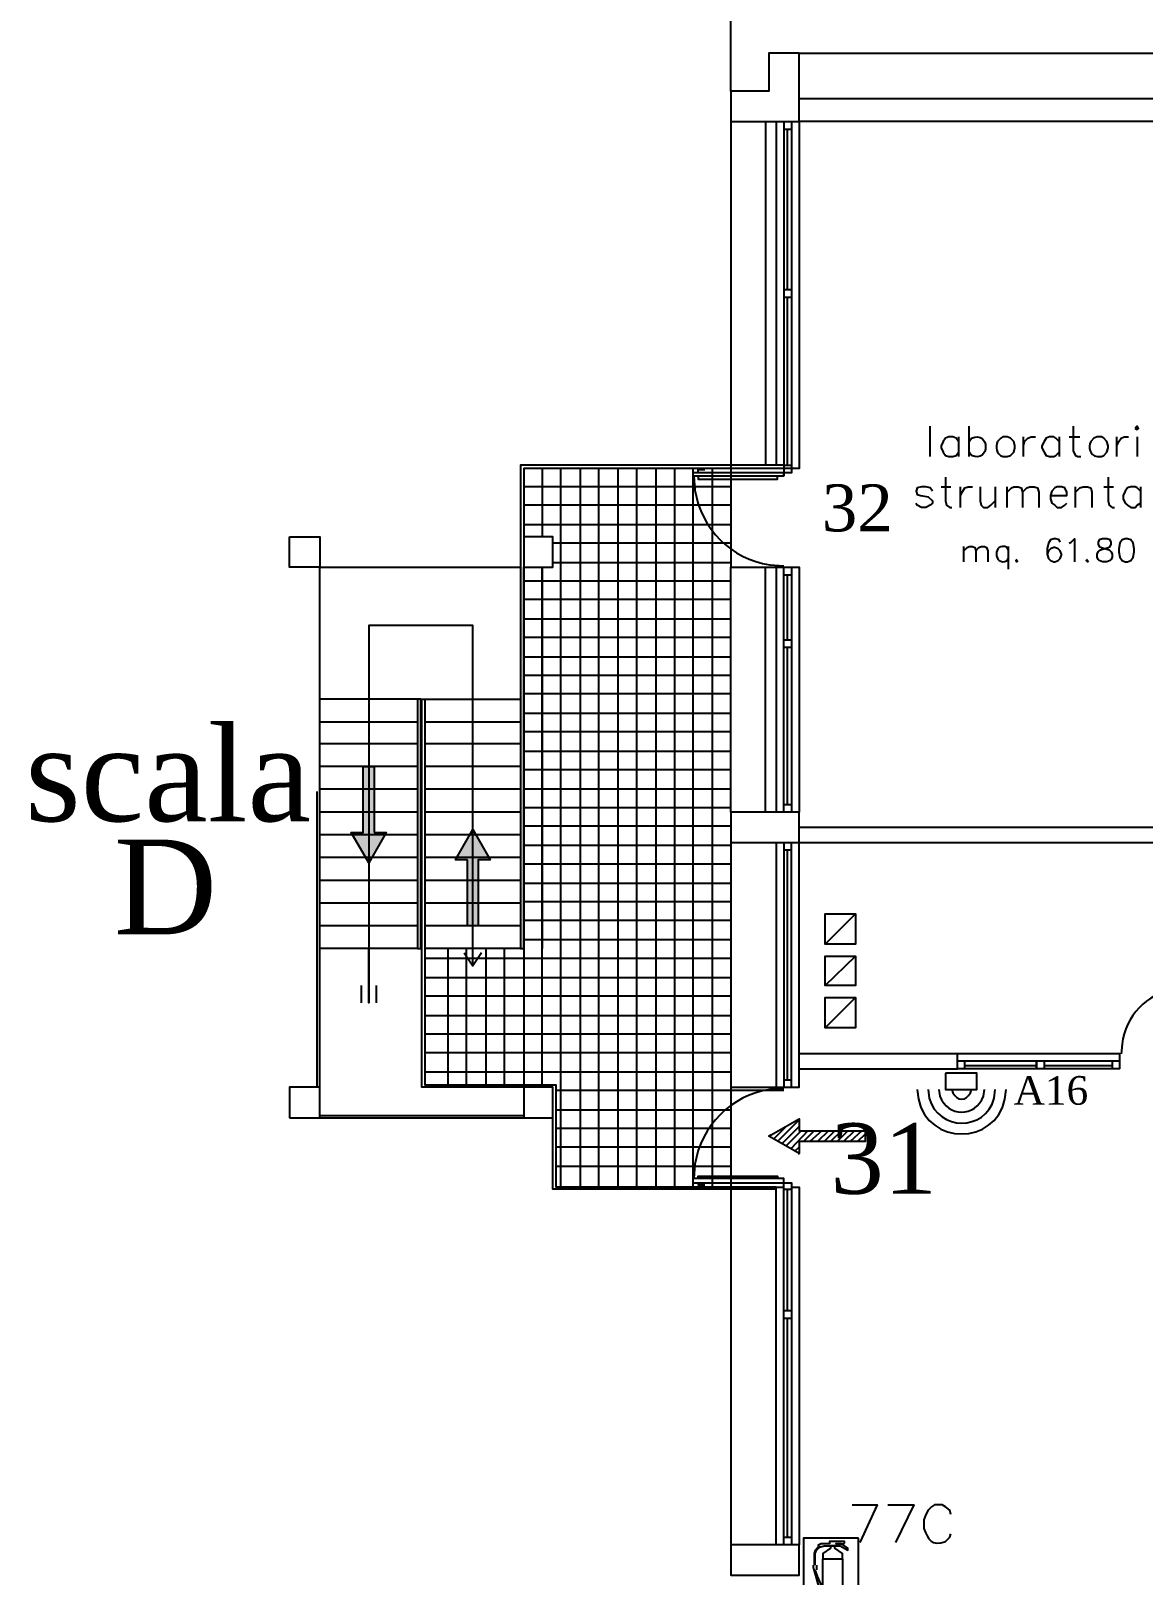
# Model space of a CAD drawing. Header units: millimetres. Extents: x 2592 to 5194, y 1172 to 2359.
# Drawn here: x 2597.746 to 2598.601, y 1186.562 to 1187.75 of the extents above; entities that cross this region are included whole.
import ezdxf

# ---------------------------------------------------------------- set-up
doc = ezdxf.new("R2010")
doc.units = ezdxf.units.MM
for name, color, linetype in [('PDF _Geometria', 7, 'Continuous'), ('PDF _Riempimenti solidi', 3, 'Continuous'), ('PDF _Testo', 7, 'Continuous')]:
    doc.layers.add(name, color=color, linetype=linetype)
doc.styles.add('PDF Times New Roman', font='times.ttf')

msp = doc.modelspace()

# ---------------------------------------------------------------- linework, layer by layer
at = {"layer": 'PDF _Geometria', "lineweight": 25}
for points in [[(2598.2836, 1187.7032), (2598.2836, 1187.9249), (2600.7978, 1187.9249)], [(2598.3361, 1187.7324), (2598.7978, 1187.7324), (2599.2569, 1187.7324), (2599.2794, 1187.7324), (2599.2794, 1187.6974), (2599.3144, 1187.6974), (2599.3144, 1187.9249), (2599.3319, 1187.9249), (2599.3319, 1187.6799), (2599.2794, 1187.6799), (2599.2569, 1187.6799), (2599.2569, 1187.7324)], [(2598.7744, 1187.6974), (2598.3361, 1187.6974)], [(2598.7744, 1187.6799), (2598.3361, 1187.6799), (2598.3361, 1187.4132), (2598.3244, 1187.4132), (2598.1244, 1187.4132), (2598.1244, 1187.3607), (2598.1244, 1187.3374), (2598.1469, 1187.3374), (2598.1469, 1187.3607), (2598.1244, 1187.3607)], [(2598.2836, 1187.6799), (2598.2836, 1187.4157), (2598.2836, 1187.3374)], [(2598.3103, 1187.6799), (2598.3103, 1187.4157)], [(2598.3186, 1187.6799), (2598.3186, 1187.4157)], [(2598.4369, 1187.4224), (2598.4369, 1187.4457)], [(2598.4586, 1187.434), (2598.4569, 1187.4365), (2598.4544, 1187.4374), (2598.4511, 1187.4374), (2598.4486, 1187.4365), (2598.4469, 1187.434), (2598.4453, 1187.4307), (2598.4453, 1187.429), (2598.4469, 1187.4257), (2598.4486, 1187.4232), (2598.4511, 1187.4224), (2598.4544, 1187.4224), (2598.4569, 1187.4232), (2598.4586, 1187.4257)], [(2598.4586, 1187.4374), (2598.4586, 1187.4224)], [(2598.4669, 1187.4224), (2598.4669, 1187.4457)], [(2598.4669, 1187.434), (2598.4686, 1187.4365)], [(2598.4928, 1187.4224), (2598.4961, 1187.4224), (2598.4986, 1187.4232), (2598.5011, 1187.4257), (2598.5019, 1187.429), (2598.5019, 1187.4307), (2598.5011, 1187.434), (2598.4986, 1187.4365), (2598.4961, 1187.4374), (2598.4928, 1187.4374), (2598.4911, 1187.4365), (2598.4886, 1187.434)], [(2598.5086, 1187.4224), (2598.5086, 1187.4374)], [(2598.5086, 1187.4307), (2598.5094, 1187.434), (2598.5119, 1187.4365), (2598.5144, 1187.4374), (2598.5178, 1187.4374)], [(2598.5361, 1187.434), (2598.5336, 1187.4365), (2598.5319, 1187.4374), (2598.5286, 1187.4374), (2598.5261, 1187.4365), (2598.5244, 1187.434), (2598.5228, 1187.4307), (2598.5228, 1187.429), (2598.5244, 1187.4257), (2598.5261, 1187.4232), (2598.5286, 1187.4224), (2598.5319, 1187.4224), (2598.5336, 1187.4232), (2598.5361, 1187.4257)], [(2598.5361, 1187.4374), (2598.5361, 1187.4224)], [(2598.5436, 1187.4374), (2598.5519, 1187.4374)], [(2598.5469, 1187.4457), (2598.5469, 1187.4265), (2598.5486, 1187.4232), (2598.5503, 1187.4224), (2598.5528, 1187.4224)], [(2598.5653, 1187.4224), (2598.5686, 1187.4224), (2598.5703, 1187.4232), (2598.5728, 1187.4257), (2598.5736, 1187.429), (2598.5736, 1187.4307), (2598.5728, 1187.434), (2598.5703, 1187.4365), (2598.5686, 1187.4374), (2598.5653, 1187.4374), (2598.5628, 1187.4365), (2598.5603, 1187.434)], [(2598.5803, 1187.4224), (2598.5803, 1187.4374)], [(2598.5803, 1187.4307), (2598.5819, 1187.434), (2598.5836, 1187.4365), (2598.5861, 1187.4374), (2598.5894, 1187.4374)], [(2598.5961, 1187.4374), (2598.5961, 1187.4224)], [(2598.4686, 1187.4232), (2598.4669, 1187.4257)], [(2598.3244, 1187.4157), (2598.1219, 1187.4157), (2598.1219, 1187.3607), (2598.1219, 1187.044), (2598.1244, 1187.044), (2598.1244, 1187.3374), (2598.1244, 1186.939)], [(2598.1386, 1187.4132), (2598.1386, 1187.3607)], [(2598.1528, 1187.4132), (2598.1528, 1186.8607)], [(2598.1678, 1187.4132), (2598.1678, 1186.8607)], [(2598.1819, 1187.4132), (2598.1819, 1186.8607)], [(2598.1969, 1187.4132), (2598.1969, 1186.8607)], [(2598.2111, 1187.4132), (2598.2111, 1186.8607)], [(2598.2261, 1187.4132), (2598.2261, 1186.8607)], [(2598.2403, 1187.4132), (2598.2403, 1186.8607)], [(2598.2544, 1187.4132), (2598.2544, 1186.8607)], [(2598.2694, 1187.4132), (2598.2694, 1186.8607)], [(2598.3361, 1187.1374), (2598.7103, 1187.1374), (2598.7103, 1187.149), (2598.7278, 1187.149), (2598.7278, 1187.3982), (2598.6811, 1187.3982), (2598.6811, 1187.4124), (2598.6869, 1187.4124), (2598.6869, 1187.404), (2598.7394, 1187.404), (2598.7394, 1187.1432)], [(2598.4486, 1187.4065), (2598.4486, 1187.3882), (2598.4494, 1187.3849), (2598.4519, 1187.3832), (2598.4536, 1187.3832)], [(2598.5736, 1187.4065), (2598.5736, 1187.3882), (2598.5744, 1187.3849), (2598.5769, 1187.3832), (2598.5786, 1187.3832)], [(2598.2836, 1187.399), (2598.1244, 1187.399)], [(2598.4386, 1187.3957), (2598.4369, 1187.3982), (2598.4336, 1187.399), (2598.4303, 1187.399), (2598.4269, 1187.3982), (2598.4261, 1187.3957), (2598.4269, 1187.3932), (2598.4294, 1187.3924), (2598.4353, 1187.3915), (2598.4386, 1187.3882), (2598.4386, 1187.3865), (2598.4369, 1187.3849), (2598.4336, 1187.3832), (2598.4303, 1187.3832), (2598.4269, 1187.3849), (2598.4261, 1187.3865)], [(2598.4453, 1187.399), (2598.4528, 1187.399)], [(2598.4603, 1187.3832), (2598.4603, 1187.399)], [(2598.4603, 1187.3924), (2598.4619, 1187.3957), (2598.4636, 1187.3982), (2598.4661, 1187.399), (2598.4694, 1187.399)], [(2598.4753, 1187.399), (2598.4753, 1187.3882), (2598.4761, 1187.3849), (2598.4778, 1187.3832), (2598.4811, 1187.3832), (2598.4836, 1187.3849), (2598.4869, 1187.3882)], [(2598.4869, 1187.399), (2598.4869, 1187.3832)], [(2598.4961, 1187.3832), (2598.4961, 1187.399)], [(2598.4961, 1187.3949), (2598.4994, 1187.3982), (2598.5011, 1187.399), (2598.5044, 1187.399), (2598.5069, 1187.3982), (2598.5078, 1187.3949), (2598.5078, 1187.3832)], [(2598.5078, 1187.3949), (2598.5111, 1187.3982), (2598.5136, 1187.399), (2598.5169, 1187.399), (2598.5194, 1187.3982), (2598.5203, 1187.3949), (2598.5203, 1187.3832)], [(2598.5294, 1187.3924), (2598.5419, 1187.3924), (2598.5419, 1187.3949), (2598.5403, 1187.3982), (2598.5378, 1187.399), (2598.5344, 1187.399), (2598.5328, 1187.3982), (2598.5303, 1187.3957), (2598.5294, 1187.3924), (2598.5294, 1187.3899), (2598.5303, 1187.3865), (2598.5328, 1187.3849), (2598.5344, 1187.3832), (2598.5378, 1187.3832), (2598.5403, 1187.3849), (2598.5419, 1187.3865)], [(2598.5486, 1187.3832), (2598.5486, 1187.399)], [(2598.5486, 1187.3949), (2598.5519, 1187.3982), (2598.5544, 1187.399), (2598.5578, 1187.399), (2598.5603, 1187.3982), (2598.5611, 1187.3949), (2598.5611, 1187.3832)], [(2598.5703, 1187.399), (2598.5778, 1187.399)], [(2598.5986, 1187.3957), (2598.5961, 1187.3982), (2598.5944, 1187.399), (2598.5911, 1187.399), (2598.5886, 1187.3982), (2598.5869, 1187.3957), (2598.5853, 1187.3924), (2598.5853, 1187.3899), (2598.5869, 1187.3865), (2598.5886, 1187.3849), (2598.5911, 1187.3832), (2598.5944, 1187.3832), (2598.5961, 1187.3849), (2598.5986, 1187.3865)], [(2598.5986, 1187.399), (2598.5986, 1187.3832)], [(2598.2836, 1187.3849), (2598.1244, 1187.3849)], [(2598.2836, 1187.3699), (2598.1244, 1187.3699)], [(2598.2836, 1187.3557), (2598.1469, 1187.3557)], [(2598.4628, 1187.3415), (2598.4628, 1187.3532)], [(2598.4628, 1187.3499), (2598.4653, 1187.3524), (2598.4669, 1187.3532), (2598.4694, 1187.3532), (2598.4711, 1187.3524), (2598.4719, 1187.3499), (2598.4719, 1187.3415)], [(2598.4719, 1187.3499), (2598.4744, 1187.3524), (2598.4761, 1187.3532), (2598.4786, 1187.3532), (2598.4803, 1187.3524), (2598.4811, 1187.3499), (2598.4811, 1187.3415)], [(2598.4969, 1187.3507), (2598.4961, 1187.3524)], [(2598.4969, 1187.3532), (2598.4969, 1187.3357)], [(2598.5369, 1187.3565), (2598.5361, 1187.3582), (2598.5336, 1187.359), (2598.5319, 1187.359), (2598.5294, 1187.3582), (2598.5278, 1187.3557), (2598.5269, 1187.3515), (2598.5269, 1187.3474), (2598.5278, 1187.344), (2598.5294, 1187.3424), (2598.5319, 1187.3415), (2598.5328, 1187.3415), (2598.5353, 1187.3424), (2598.5369, 1187.344), (2598.5378, 1187.3465), (2598.5378, 1187.3474), (2598.5369, 1187.3499), (2598.5353, 1187.3515), (2598.5328, 1187.3524), (2598.5319, 1187.3524), (2598.5294, 1187.3515), (2598.5278, 1187.3499), (2598.5269, 1187.3474)], [(2598.5436, 1187.3557), (2598.5453, 1187.3565), (2598.5478, 1187.359), (2598.5478, 1187.3415)], [(2598.2836, 1187.3407), (2598.1469, 1187.3407)], [(2598.4961, 1187.3424), (2598.4969, 1187.344)], [(2598.5036, 1187.3432), (2598.5028, 1187.3424), (2598.5036, 1187.3415), (2598.5044, 1187.3424)], [(2598.5578, 1187.3432), (2598.5569, 1187.3424), (2598.5578, 1187.3415), (2598.5586, 1187.3424)], [(2597.9678, 1186.9374), (2597.9678, 1187.1649), (2597.9678, 1187.3374), (2598.1219, 1187.3374)], [(2598.1386, 1186.939), (2598.1386, 1187.3374), (2598.1386, 1187.044)], [(2598.2836, 1187.149), (2598.2836, 1187.3374), (2598.3244, 1187.3374)], [(2598.3103, 1187.149), (2598.3103, 1187.3374)], [(2598.3186, 1187.3374), (2598.3186, 1187.149)], [(2598.3269, 1187.3374), (2598.3361, 1187.3374), (2598.3361, 1187.149)], [(2598.2836, 1187.3265), (2598.1244, 1187.3265)], [(2598.2836, 1187.3124), (2598.1244, 1187.3124)], [(2598.2836, 1187.2974), (2598.1244, 1187.2974)], [(2598.0786, 1187.0407), (2598.0853, 1187.0307), (2598.0853, 1187.044), (2598.0853, 1187.2924), (2598.0053, 1187.2924), (2598.0053, 1187.0024), (2598.0053, 1187.044)], [(2598.2836, 1187.2832), (2598.1244, 1187.2832)], [(2598.2836, 1187.2682), (2598.1244, 1187.2682)], [(2598.2836, 1187.254), (2598.1244, 1187.254)], [(2598.0428, 1187.044), (2598.0453, 1187.044), (2598.0453, 1187.2357), (2598.0428, 1187.2357), (2598.0428, 1187.044), (2597.9678, 1187.044)], [(2598.0428, 1187.2357), (2597.9678, 1187.2357)], [(2598.1244, 1186.9374), (2598.0461, 1186.9374), (2598.0461, 1187.0082), (2598.0461, 1187.2357), (2598.0486, 1187.2357)], [(2598.3186, 1186.5857), (2598.3186, 1186.8607), (2598.1494, 1186.8607), (2598.1494, 1186.939), (2598.0486, 1186.939), (2598.0486, 1187.0082), (2598.0486, 1187.2357), (2598.1219, 1187.2357)], [(2598.2836, 1187.2399), (2598.1244, 1187.2399)], [(2598.2836, 1187.2249), (2598.1244, 1187.2249)], [(2598.0428, 1187.2182), (2597.9678, 1187.2182)], [(2598.1219, 1187.2182), (2598.0486, 1187.2182)], [(2598.2836, 1187.2107), (2598.1244, 1187.2107)], [(2598.0428, 1187.2015), (2597.9678, 1187.2015)], [(2598.1219, 1187.2015), (2598.0486, 1187.2015)], [(2598.2836, 1187.1957), (2598.1244, 1187.1957)], [(2598.0428, 1187.184), (2597.9678, 1187.184)], [(2598.1219, 1187.184), (2598.0486, 1187.184)], [(2598.2836, 1187.1815), (2598.1244, 1187.1815)], [(2597.9653, 1187.1649), (2597.9653, 1186.9374)], [(2598.0428, 1187.1665), (2597.9678, 1187.1665)], [(2598.1219, 1187.1665), (2598.0486, 1187.1665)], [(2598.2836, 1187.1665), (2598.1244, 1187.1665)], [(2598.2836, 1187.1524), (2598.1244, 1187.1524)], [(2598.0428, 1187.149), (2597.9678, 1187.149)], [(2598.1219, 1187.149), (2598.0486, 1187.149)], [(2598.2836, 1187.1257), (2598.2836, 1186.9374), (2598.3361, 1186.9374), (2598.3361, 1187.1257), (2598.6528, 1187.1257), (2598.6528, 1187.1082), (2598.6636, 1187.1082), (2598.6636, 1187.1257), (2598.7394, 1187.1257), (2598.7394, 1187.149), (2598.7394, 1187.1257), (2598.7103, 1187.1257)], [(2598.0428, 1187.1315), (2597.9678, 1187.1315)], [(2598.1219, 1187.1315), (2598.0486, 1187.1315)], [(2598.2836, 1187.1382), (2598.1244, 1187.1382)], [(2598.2836, 1187.1232), (2598.1244, 1187.1232)], [(2598.3186, 1187.1257), (2598.3186, 1186.9374)], [(2598.0428, 1187.114), (2597.9678, 1187.114)], [(2598.1219, 1187.114), (2598.0486, 1187.114)], [(2598.2836, 1187.109), (2598.1244, 1187.109)], [(2598.0428, 1187.0965), (2597.9678, 1187.0965)], [(2598.1219, 1187.0965), (2598.0486, 1187.0965)], [(2598.2836, 1187.094), (2598.1244, 1187.094)], [(2598.2836, 1187.0799), (2598.1244, 1187.0799)], [(2598.0428, 1187.079), (2597.9678, 1187.079)], [(2598.1219, 1187.079), (2598.0486, 1187.079)], [(2598.3561, 1187.0474), (2598.3794, 1187.0707), (2598.3794, 1187.0474), (2598.3561, 1187.0474), (2598.3561, 1187.0707), (2598.3794, 1187.0707)], [(2598.0428, 1187.0615), (2597.9678, 1187.0615)], [(2598.1219, 1187.0615), (2598.0486, 1187.0615)], [(2598.2836, 1187.0657), (2598.1244, 1187.0657)], [(2598.1219, 1187.044), (2598.0486, 1187.044)], [(2598.0661, 1187.044), (2598.0661, 1186.939)], [(2598.0803, 1187.044), (2598.0803, 1186.939)], [(2598.0953, 1187.044), (2598.0953, 1186.939)], [(2598.1094, 1187.044), (2598.1094, 1186.939)], [(2598.2836, 1187.0507), (2598.1244, 1187.0507)], [(2598.2836, 1187.0365), (2598.0486, 1187.0365)], [(2598.0919, 1187.0407), (2598.0853, 1187.0307)], [(2598.3561, 1187.0157), (2598.3794, 1187.0382), (2598.3794, 1187.0157), (2598.3561, 1187.0157), (2598.3561, 1187.0382), (2598.3794, 1187.0382)], [(2598.2836, 1187.0215), (2598.0486, 1187.0215)], [(2597.9994, 1187.0157), (2597.9994, 1187.0024)], [(2598.0111, 1187.0157), (2598.0111, 1187.0024)], [(2598.2836, 1187.0074), (2598.0486, 1187.0074)], [(2598.3561, 1186.9832), (2598.3794, 1187.0065), (2598.3794, 1186.9832), (2598.3561, 1186.9832), (2598.3561, 1187.0065), (2598.3794, 1187.0065)], [(2598.2836, 1186.9924), (2598.0486, 1186.9924)], [(2598.2836, 1186.9782), (2598.0486, 1186.9782)], [(2598.2836, 1186.964), (2598.0486, 1186.964)], [(2598.5828, 1186.9515), (2598.5828, 1186.9632), (2598.4578, 1186.9632), (2598.3361, 1186.9632)], [(2598.3361, 1186.9515), (2598.4578, 1186.9515), (2598.4578, 1186.9632)], [(2598.2836, 1186.949), (2598.0486, 1186.949)], [(2598.3186, 1186.859), (2598.1469, 1186.859), (2598.1469, 1186.9374)], [(2598.2836, 1186.9374), (2598.2836, 1186.8607), (2598.2836, 1186.5857)], [(2598.3244, 1186.9349), (2598.1494, 1186.9349)], [(2597.9678, 1186.9157), (2598.1244, 1186.9157)], [(2597.9678, 1186.914), (2598.1244, 1186.914)], [(2598.2836, 1186.9199), (2598.1494, 1186.9199)], [(2598.2836, 1186.9057), (2598.1494, 1186.9057)], [(2598.2836, 1186.8915), (2598.1494, 1186.8915)], [(2598.2836, 1186.8765), (2598.1494, 1186.8765)], [(2598.3186, 1186.8607), (2598.3244, 1186.8607)], [(2598.3303, 1186.8607), (2598.3361, 1186.8607), (2598.3361, 1186.5857)], [(2598.3769, 1186.6165), (2598.3961, 1186.6165), (2598.3828, 1186.5874)], [(2598.4044, 1186.6165), (2598.4244, 1186.6165), (2598.4103, 1186.5874)], [(2598.4528, 1186.609), (2598.4519, 1186.6124), (2598.4486, 1186.6149), (2598.4461, 1186.6165), (2598.4403, 1186.6165), (2598.4378, 1186.6149), (2598.4353, 1186.6124), (2598.4336, 1186.609), (2598.4319, 1186.6049), (2598.4319, 1186.5982)], [(2598.4486, 1186.5882), (2598.4519, 1186.5915), (2598.4528, 1186.594)]]:
    msp.add_lwpolyline(points, dxfattribs=at)
for points in [[(2598.3361, 1187.6799), (2598.3361, 1187.7324), (2598.3128, 1187.7324), (2598.3128, 1187.7032), (2598.2836, 1187.7032), (2598.2836, 1187.6799)], [(2598.5944, 1187.444), (2598.5961, 1187.4432), (2598.5969, 1187.444), (2598.5961, 1187.4457)], [(2597.9444, 1187.3607), (2597.9678, 1187.3607), (2597.9678, 1187.3374), (2597.9444, 1187.3374)], [(2598.5694, 1187.359), (2598.5669, 1187.3582), (2598.5661, 1187.3565), (2598.5661, 1187.3549), (2598.5669, 1187.3532), (2598.5686, 1187.3524), (2598.5719, 1187.3515), (2598.5744, 1187.3507), (2598.5761, 1187.349), (2598.5769, 1187.3474), (2598.5769, 1187.3449), (2598.5761, 1187.3432), (2598.5753, 1187.3424), (2598.5728, 1187.3415), (2598.5694, 1187.3415), (2598.5669, 1187.3424), (2598.5661, 1187.3432), (2598.5653, 1187.3449), (2598.5653, 1187.3474), (2598.5661, 1187.349), (2598.5678, 1187.3507), (2598.5703, 1187.3515), (2598.5736, 1187.3524), (2598.5753, 1187.3532), (2598.5761, 1187.3549), (2598.5761, 1187.3565), (2598.5753, 1187.3582), (2598.5728, 1187.359)], [(2598.5869, 1187.359), (2598.5844, 1187.3582), (2598.5828, 1187.3557), (2598.5819, 1187.3515), (2598.5819, 1187.349), (2598.5828, 1187.3449), (2598.5844, 1187.3424), (2598.5869, 1187.3415), (2598.5886, 1187.3415), (2598.5911, 1187.3424), (2598.5928, 1187.3449), (2598.5936, 1187.349), (2598.5936, 1187.3515), (2598.5928, 1187.3557), (2598.5911, 1187.3582), (2598.5886, 1187.359)], [(2598.0094, 1187.1332), (2598.0186, 1187.1332), (2598.0053, 1187.1099), (2597.9919, 1187.1332), (2598.0011, 1187.1332), (2598.0011, 1187.184), (2598.0094, 1187.184)], [(2598.3361, 1187.149), (2598.2836, 1187.149), (2598.2836, 1187.1257), (2598.3361, 1187.1257)], [(2598.0811, 1187.1124), (2598.0719, 1187.1124), (2598.0853, 1187.1357), (2598.0986, 1187.1124), (2598.0894, 1187.1124), (2598.0894, 1187.0615), (2598.0811, 1187.0615)], [(2597.9444, 1186.914), (2597.9678, 1186.914), (2597.9678, 1186.9374), (2597.9444, 1186.9374)], [(2598.1244, 1186.914), (2598.1469, 1186.914), (2598.1469, 1186.9374), (2598.1244, 1186.9374)], [(2598.3361, 1186.5857), (2598.2836, 1186.5857), (2598.2836, 1186.5624), (2598.3361, 1186.5624)]]:
    msp.add_lwpolyline(points, close=True, dxfattribs=at)
at = {"layer": 'PDF _Geometria', "color": 4, "lineweight": 25}
for points in [[(2598.3244, 1187.6799), (2598.3244, 1187.4074), (2598.3244, 1187.4099), (2598.2544, 1187.4099), (2598.2544, 1187.4074), (2598.3244, 1187.4074)], [(2598.3303, 1187.6799), (2598.3303, 1187.4099), (2598.3244, 1187.4099)], [(2598.3244, 1187.674), (2598.3303, 1187.674)], [(2598.3269, 1187.674), (2598.3269, 1187.5507)], [(2598.3244, 1187.5507), (2598.3303, 1187.5507)], [(2598.3244, 1187.5449), (2598.3303, 1187.5449)], [(2598.3269, 1187.5449), (2598.3269, 1187.4157)], [(2598.2586, 1187.4099), (2598.2586, 1187.4124), (2598.2636, 1187.4124)], [(2598.3244, 1187.4157), (2598.3303, 1187.4157)], [(2598.2586, 1187.4074), (2598.2586, 1187.4049), (2598.3194, 1187.4049), (2598.3194, 1187.4074)], [(2598.3244, 1187.149), (2598.3244, 1187.3374), (2598.3303, 1187.3374), (2598.3303, 1187.149)], [(2598.3244, 1187.3315), (2598.3303, 1187.3315)], [(2598.3269, 1187.3315), (2598.3269, 1187.2815)], [(2598.3244, 1187.2815), (2598.3303, 1187.2815)], [(2598.3244, 1187.2757), (2598.3303, 1187.2757)], [(2598.3269, 1187.2757), (2598.3269, 1187.1549)], [(2598.3244, 1187.1549), (2598.3303, 1187.1549)], [(2598.3244, 1187.1257), (2598.3244, 1186.9374), (2598.3303, 1186.9374), (2598.3303, 1187.1257)], [(2598.3244, 1187.1199), (2598.3303, 1187.1199)], [(2598.3269, 1187.1199), (2598.3269, 1186.9432)], [(2598.5844, 1186.9707), (2598.5836, 1186.9632)], [(2598.5828, 1186.9574), (2598.4578, 1186.9574)], [(2598.5828, 1186.9515), (2598.4578, 1186.9515)], [(2598.4636, 1186.9515), (2598.4636, 1186.9574)], [(2598.5186, 1186.954), (2598.4636, 1186.954)], [(2598.5186, 1186.9574), (2598.5186, 1186.9515), (2598.5186, 1186.9574)], [(2598.5244, 1186.9574), (2598.5244, 1186.9515)], [(2598.5769, 1186.954), (2598.5244, 1186.954)], [(2598.5769, 1186.9574), (2598.5769, 1186.9515)], [(2598.3244, 1186.9432), (2598.3303, 1186.9432)], [(2598.2586, 1186.8674), (2598.2586, 1186.869), (2598.3194, 1186.869), (2598.3194, 1186.8674)], [(2598.2586, 1186.864), (2598.2586, 1186.8624), (2598.2636, 1186.8624)], [(2598.3244, 1186.5857), (2598.3244, 1186.8607), (2598.3244, 1186.864), (2598.3303, 1186.864), (2598.3303, 1186.8607), (2598.3303, 1186.5857)], [(2598.3244, 1186.859), (2598.3303, 1186.859)], [(2598.3269, 1186.859), (2598.3269, 1186.7657)], [(2598.3244, 1186.7657), (2598.3303, 1186.7657)], [(2598.3244, 1186.7599), (2598.3303, 1186.7599)], [(2598.3269, 1186.7599), (2598.3269, 1186.5915)], [(2598.3244, 1186.5915), (2598.3303, 1186.5915)]]:
    msp.add_lwpolyline(points, dxfattribs=at)
for points in [[(2598.2553, 1187.4074), (2598.2561, 1187.3965, 0.327717), (2598.3136, 1187.339), (2598.3244, 1187.3382)], [(2598.3244, 1186.9365), (2598.3136, 1186.9357, 0.327717), (2598.2561, 1186.8782), (2598.2553, 1186.8674)]]:
    msp.add_lwpolyline(points, format="xyb", dxfattribs=at)
at = {"layer": 'PDF _Geometria', "lineweight": 0}
for points in [[(2598.0011, 1187.184), (2598.0011, 1187.1332), (2597.9919, 1187.1332), (2598.0053, 1187.1099), (2598.0186, 1187.1332), (2598.0094, 1187.1332), (2598.0094, 1187.184)], [(2598.0894, 1187.0615), (2598.0894, 1187.1124), (2598.0986, 1187.1124), (2598.0853, 1187.1357), (2598.0719, 1187.1124), (2598.0811, 1187.1124), (2598.0811, 1187.0615)]]:
    msp.add_lwpolyline(points, close=True, dxfattribs=at)
at = {"layer": 'PDF _Geometria', "color": 6, "lineweight": 25}
msp.add_lwpolyline([(2598.4486, 1186.9482), (2598.4486, 1186.9357), (2598.4728, 1186.9357), (2598.4728, 1186.9482)], close=True, dxfattribs=at)
for points in [[(2598.4269, 1186.9357), (2598.4278, 1186.9282)], [(2598.4353, 1186.9357), (2598.4361, 1186.929)], [(2598.4436, 1186.9357), (2598.4444, 1186.9307)], [(2598.4536, 1186.9357), (2598.4544, 1186.9332)], [(2598.4678, 1186.9332), (2598.4686, 1186.9357)], [(2598.4778, 1186.9307), (2598.4786, 1186.9357)], [(2598.4861, 1186.929), (2598.4869, 1186.9357)], [(2598.4944, 1186.9282), (2598.4953, 1186.9357)]]:
    msp.add_lwpolyline(points, dxfattribs=at)
at = {"layer": 'PDF _Geometria', "color": 3, "lineweight": 25}
for points in [[(2598.3353, 1186.8865), (2598.3361, 1186.8865), (2598.3128, 1186.8999), (2598.3361, 1186.9132), (2598.3361, 1186.904), (2598.3869, 1186.904), (2598.3869, 1186.8957), (2598.3361, 1186.8957), (2598.3361, 1186.8865)], [(2598.3261, 1186.9074), (2598.3161, 1186.8974)], [(2598.3361, 1186.9124), (2598.3194, 1186.8957)], [(2598.3361, 1186.9074), (2598.3228, 1186.894)], [(2598.3378, 1186.904), (2598.3261, 1186.8924)], [(2598.3428, 1186.904), (2598.3294, 1186.8899)], [(2598.3478, 1186.904), (2598.3394, 1186.8957)], [(2598.3536, 1186.904), (2598.3444, 1186.8957)], [(2598.3586, 1186.904), (2598.3503, 1186.8957)], [(2598.3636, 1186.904), (2598.3553, 1186.8957)], [(2598.3686, 1186.904), (2598.3603, 1186.8957)], [(2598.3736, 1186.904), (2598.3653, 1186.8957)], [(2598.3786, 1186.904), (2598.3703, 1186.8957)], [(2598.3844, 1186.904), (2598.3753, 1186.8957)], [(2598.3869, 1186.9015), (2598.3811, 1186.8957)], [(2598.3144, 1186.9007), (2598.3128, 1186.8999)], [(2598.3361, 1186.8915), (2598.3328, 1186.8882)], [(2598.3869, 1186.8965), (2598.3861, 1186.8957)]]:
    msp.add_lwpolyline(points, dxfattribs=at)
at = {"layer": 'PDF _Geometria', "color": 4, "lineweight": 25}
msp.add_lwpolyline([(2598.2544, 1186.8674), (2598.2544, 1186.864), (2598.3244, 1186.864), (2598.3244, 1186.8674)], close=True, dxfattribs=at)
at = {"layer": 'PDF _Geometria', "color": 1, "lineweight": 25, "true_color": 0xf00000}
for points in [[(2598.3819, 1186.5907), (2598.3394, 1186.5907), (2598.3394, 1186.5465), (2598.3819, 1186.5465)], [(2598.3603, 1186.5849), (2598.3603, 1186.5832), (2598.3544, 1186.579), (2598.3544, 1186.5749), (2598.3694, 1186.5749), (2598.3694, 1186.579), (2598.3636, 1186.5832), (2598.3636, 1186.5849)], [(2598.3544, 1186.5749), (2598.3694, 1186.5749), (2598.3694, 1186.554), (2598.3544, 1186.554)]]:
    msp.add_lwpolyline(points, close=True, dxfattribs=at)
for points in [[(2598.3486, 1186.5815), (2598.3478, 1186.579), (2598.3478, 1186.5774), (2598.3478, 1186.5699)], [(2598.3486, 1186.5699), (2598.3486, 1186.579), (2598.3494, 1186.5815), (2598.3511, 1186.5832), (2598.3519, 1186.584), (2598.3528, 1186.584), (2598.3553, 1186.5849), (2598.3678, 1186.5849), (2598.3736, 1186.5815), (2598.3736, 1186.5832), (2598.3686, 1186.5865), (2598.3644, 1186.5865), (2598.3703, 1186.5865), (2598.3711, 1186.5874), (2598.3711, 1186.5882), (2598.3594, 1186.5882), (2598.3594, 1186.5865), (2598.3544, 1186.5865), (2598.3528, 1186.5865), (2598.3503, 1186.5849)], [(2598.3511, 1186.584), (2598.3494, 1186.5824), (2598.3486, 1186.5807)], [(2598.3469, 1186.5699), (2598.3469, 1186.5682), (2598.3478, 1186.5657), (2598.3511, 1186.554), (2598.3536, 1186.554), (2598.3503, 1186.5615), (2598.3486, 1186.5665)], [(2598.3494, 1186.5699), (2598.3494, 1186.5665)]]:
    msp.add_lwpolyline(points, dxfattribs=at)
at = {"layer": 'PDF _Geometria', "lineweight": 25}
for points in [[(2598.4686, 1187.4365), (2598.4831, 1187.4427), (2598.4831, 1187.417), (2598.4686, 1187.4232)], [(2598.4886, 1187.434), (2598.4869, 1187.4294), (2598.4874, 1187.4243), (2598.4928, 1187.4224)], [(2598.5603, 1187.434), (2598.5584, 1187.4294), (2598.5593, 1187.4233), (2598.5653, 1187.4224)], [(2598.4961, 1187.3524), (2598.4851, 1187.3577), (2598.4851, 1187.3371), (2598.4961, 1187.3424)], [(2598.4319, 1186.5982), (2598.4354, 1186.5896), (2598.4379, 1186.5845), (2598.4486, 1186.5882)]]:
    msp.add_open_spline(points, degree=3, dxfattribs=at)
at = {"layer": 'PDF _Geometria', "color": 4, "lineweight": 25}
msp.add_open_spline([(2598.6244, 1187.014), (2598.6038, 1187.0087), (2598.5867, 1186.9925), (2598.5844, 1186.9707)], degree=3, dxfattribs=at)
at = {"layer": 'PDF _Geometria', "color": 6, "lineweight": 25}
for points in [[(2598.4278, 1186.9282), (2598.4358, 1186.8927), (2598.4864, 1186.8927), (2598.4944, 1186.9282)], [(2598.4361, 1186.929), (2598.4435, 1186.9038), (2598.4788, 1186.9032), (2598.4861, 1186.929)], [(2598.4444, 1186.9307), (2598.4502, 1186.9141), (2598.4719, 1186.9141), (2598.4778, 1186.9307)], [(2598.4544, 1186.9332), (2598.4578, 1186.9267), (2598.4643, 1186.9267), (2598.4678, 1186.9332)]]:
    msp.add_open_spline(points, degree=3, dxfattribs=at)
at = {"layer": 'PDF _Riempimenti solidi', "color": 7, "lineweight": 0, "transparency": 33554559}
for points in [[(2598.0053, 1187.184), (2598.0011, 1187.1165), (2598.0011, 1187.184)], [(2598.0053, 1187.184), (2598.0053, 1187.1099), (2598.0011, 1187.1165)], [(2598.0094, 1187.184), (2598.0053, 1187.1099), (2598.0053, 1187.184)], [(2598.0094, 1187.184), (2598.0094, 1187.1165), (2598.0053, 1187.1099)], [(2598.0011, 1187.1332), (2598.0011, 1187.1165), (2597.9919, 1187.1332)], [(2598.0186, 1187.1332), (2598.0094, 1187.1165), (2598.0094, 1187.1332)]]:
    msp.add_solid(points, dxfattribs=at)
at = {"layer": 'PDF _Riempimenti solidi', "color": 7, "lineweight": 25, "transparency": 33554559}
for points in [[(2598.0719, 1187.1124), (2598.0811, 1187.129), (2598.0811, 1187.1124)], [(2598.0811, 1187.0615), (2598.0853, 1187.1357), (2598.0853, 1187.0615)], [(2598.0811, 1187.0615), (2598.0811, 1187.129), (2598.0853, 1187.1357)], [(2598.0853, 1187.0615), (2598.0853, 1187.1357), (2598.0894, 1187.129)], [(2598.0853, 1187.0615), (2598.0894, 1187.129), (2598.0894, 1187.0615)], [(2598.0894, 1187.1124), (2598.0894, 1187.129), (2598.0986, 1187.1124)]]:
    msp.add_solid(points, dxfattribs=at)

# ---------------------------------------------------------------- texts
at = {"layer": 'PDF _Testo', "attachment_point": 7, "style": 'PDF Times New Roman'}
for s, insert, char_height in [('32', (2598.3536, 1187.3643), 0.03612), ('scala', (2597.7411, 1187.1409), 0.0728), ('D', (2597.8094, 1187.0549), 0.0728), ('31', (2598.3603, 1186.8548), 0.05418)]:
    msp.add_mtext(s, dxfattribs=dict(at, insert=insert, char_height=char_height))
at = {"layer": 'PDF _Testo', "color": 6, "insert": (2598.5011, 1186.9237), "char_height": 0.02201, "attachment_point": 7, "style": 'PDF Times New Roman'}
msp.add_mtext('A16', dxfattribs=at)

doc.saveas('drawing.dxf')
